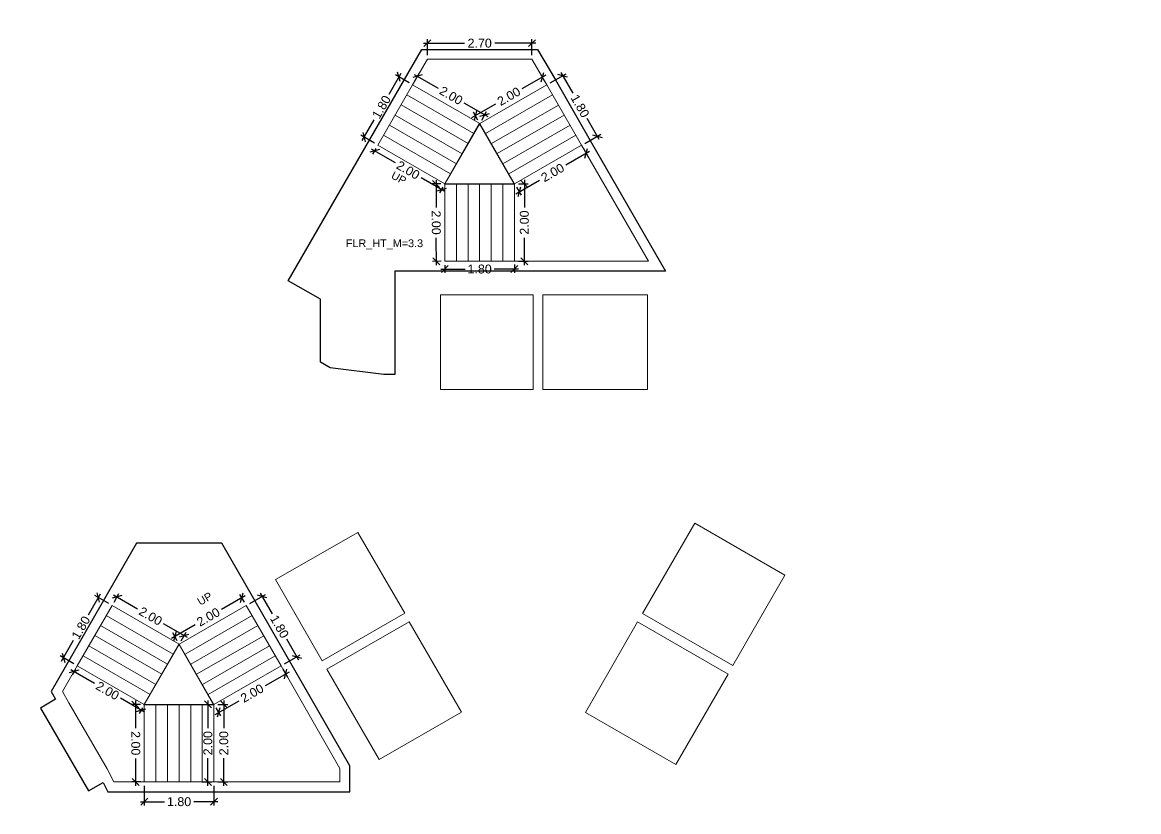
# Model space of a CAD drawing. Header units: metres. Extents: x 256329 to 886268, y -249371 to 355.
# Drawn here: x 284067.31 to 284096.16, y -643.98 to -623.59 of the extents above; entities that cross this region are included whole.
import ezdxf

# ---------------------------------------------------------------- set-up
doc = ezdxf.new("R2010")
doc.units = ezdxf.units.M
doc.header["$MEASUREMENT"] = 0
doc.header["$PDMODE"] = 35
doc.linetypes.add('CONTINOUS', pattern=[0])
doc.layers.get('0').update_dxf_attribs({"lineweight": 18})
doc.layers.get('Defpoints').update_dxf_attribs({"lineweight": 20})
doc.layers.add('A_TEXT', color=4, linetype='Continuous', lineweight=0, transparency=0.3)
doc.layers.add('BLK_1_FLR_-1_STAIR_1', color=7, linetype='Continuous', plot=False)
doc.layers.add('BLK_1_FLR_-1_STAIR_2', color=7, linetype='Continuous', plot=False)
for name, color, linetype, lineweight in [('BLK_1_FLR_-1_STAIR_1_FLIGHT_1', 7, 'Continuous', 0), ('BLK_1_FLR_-1_STAIR_1_FLIGHT_2', 7, 'Continuous', 0), ('BLK_1_FLR_-1_STAIR_1_FLIGHT_3', 7, 'Continuous', 0), ('BLK_1_FLR_-1_STAIR_1_LANDING_1', 7, 'Continuous', 0), ('BLK_1_FLR_-1_STAIR_1_LANDING_2', 7, 'Continuous', 0), ('BLK_1_FLR_-1_STAIR_2_FLIGHT_1', 7, 'Continuous', 0), ('BLK_1_FLR_-1_STAIR_2_FLIGHT_2', 7, 'Continuous', 0), ('BLK_1_FLR_-1_STAIR_2_FLIGHT_3', 7, 'Continuous', 0), ('BLK_1_FLR_-1_STAIR_2_LANDING_1', 7, 'Continuous', 0), ('BLK_1_FLR_-1_STAIR_2_LANDING_2', 7, 'Continuous', 0), ('BLK_1_FLR_-2_LIFT_1', 1, 'Continuous', 0), ('BLK_1_FLR_-2_LIFT_2', 1, 'Continuous', 0), ('BLK_1_FLR_-2_LIFT_3', 1, 'Continuous', 0), ('BLK_1_FLR_-2_LIFT_4', 1, 'Continuous', 0), ('BLK_1_FLR_-2_LIFT_5', 1, 'Continuous', 0), ('BLK_1_FLR_-2_LIFT_6', 1, 'Continuous', 0)]:
    doc.layers.add(name, color=color, linetype=linetype, lineweight=lineweight)
doc.styles.add('Arial', font='arial.ttf')
doc.styles.get("Standard").update_dxf_attribs({"font": 'arial.ttf'})
doc.dimstyles.new('METRIC DIM', dxfattribs={"dimtxt": 0.23, "dimasz": 0.18, "dimexe": 0.1, "dimexo": 0.1, "dimgap": 0.09, "dimtad": 0, "dimzin": 0, "dimdsep": 46, "dimtxsty": 'Standard', "dimblk": 'OBLIQUE', "dimcen": 0, "dimdle": 0.1, "dimclrd": 147, "dimclre": 147, "dimclrt": 7, "dimadec": 0, "dimazin": 0, "dimtfac": 1, "dimtofl": 0, "dimtmove": 0, "dimatfit": 2, "dimfxl": 0.125, "dimtolj": 1, "dimtzin": 0, "dimarcsym": 0})

# ---------------------------------------------------------------- blocks, each defined once
blk = doc.blocks.new('_Oblique')
at = {"color": 0, "linetype": 'ByBlock', "lineweight": -2}
blk.add_line((-0.5, -0.5), (0.5, 0.5), dxfattribs=at)
blk = doc.blocks.new('*D816')
at = {"layer": 'BLK_1_FLR_-1_STAIR_1_FLIGHT_1', "color": 147, "lineweight": -2, "transparency": 16777216}
for p, q in [((284073.185845, -638.608035), (284073.594968, -638.372942)), ((284073.458441, -638.33606), (284073.768588, -638.875796)), ((284074.454896, -640.070152), (284074.144749, -639.530416)), ((284074.082655, -640.168718), (284074.491778, -639.933625))]:
    blk.add_line(p, q, dxfattribs=at)
at = {"layer": 'Defpoints', "color": 0, "linetype": 'CONTINOUS', "transparency": 16777216}
for p in [(284073.09914, -638.657858, 0.042641), (284074.405073, -639.983448), (284073.99595, -640.218541, 0.042641)]:
    blk.add_point(p, dxfattribs=at)
at = {"layer": 'BLK_1_FLR_-1_STAIR_1_FLIGHT_1', "color": 147, "linetype": 'CONTINOUS', "lineweight": -2, "transparency": 16777216, "xscale": 0.18, "yscale": 0.18, "zscale": 0.18}
for p, rotation in [((284073.508264, -638.422765), 119.882813), ((284074.405073, -639.983448), 299.882813)]:
    blk.add_blockref('_Oblique', p, dxfattribs=dict(at, rotation=rotation))
at = {"layer": 'BLK_1_FLR_-1_STAIR_1_FLIGHT_1', "color": 7, "linetype": 'CONTINOUS', "transparency": 16777216, "insert": (284073.956669, -639.203106), "char_height": 0.23, "attachment_point": 5, "rotation": 299.8828126}
blk.add_mtext('\\A1;1.80', dxfattribs=at)
blk = doc.blocks.new('*D817')
at = {"layer": 'BLK_1_FLR_-1_STAIR_1_FLIGHT_2', "color": 147, "lineweight": -2, "transparency": 16777216}
for p, q in [((284070.461822, -643.314996), (284070.461638, -643.826968)), ((284072.261822, -643.315643), (284072.261638, -643.827615)), ((284070.361673, -643.726932), (284070.984174, -643.727156)), ((284072.361673, -643.727651), (284071.739173, -643.727427))]:
    blk.add_line(p, q, dxfattribs=at)
at = {"layer": 'Defpoints', "color": 0, "linetype": 'CONTINOUS', "transparency": 16777216}
for p in [(284070.461858, -643.214996, 0.042641), (284072.261858, -643.215643, 0.042641), (284072.261673, -643.727615)]:
    blk.add_point(p, dxfattribs=at)
at = {"layer": 'BLK_1_FLR_-1_STAIR_1_FLIGHT_2', "color": 147, "linetype": 'CONTINOUS', "lineweight": -2, "transparency": 16777216, "xscale": 0.18, "yscale": 0.18, "zscale": 0.18}
for p, rotation in [((284070.461673, -643.726968), 179.979403), ((284072.261673, -643.727615), 359.979403)]:
    blk.add_blockref('_Oblique', p, dxfattribs=dict(at, rotation=rotation))
at = {"layer": 'BLK_1_FLR_-1_STAIR_1_FLIGHT_2', "color": 7, "linetype": 'CONTINOUS', "transparency": 16777216, "insert": (284071.361673, -643.727291), "char_height": 0.23, "attachment_point": 5, "rotation": 359.9794033}
blk.add_mtext('\\A1;1.80', dxfattribs=at)
blk = doc.blocks.new('*D818')
at = {"layer": 'BLK_1_FLR_-1_STAIR_1_FLIGHT_3', "color": 147, "lineweight": -2, "transparency": 16777216}
for p, q in [((284069.670335, -638.385671), (284070.286261, -638.739815)), ((284069.679735, -638.569943), (284069.806872, -638.348826)), ((284071.578877, -639.483041), (284070.962951, -639.128897)), ((284071.414893, -639.567622), (284071.542031, -639.346504))]:
    blk.add_line(p, q, dxfattribs=at)
at = {"layer": 'Defpoints', "color": 0, "linetype": 'CONTINOUS', "transparency": 16777216}
for p in [(284069.629889, -638.656635, 0.042641), (284071.492186, -639.433195), (284071.365048, -639.654313, 0.042641)]:
    blk.add_point(p, dxfattribs=at)
at = {"layer": 'BLK_1_FLR_-1_STAIR_1_FLIGHT_3', "color": 147, "linetype": 'CONTINOUS', "lineweight": -2, "transparency": 16777216, "xscale": 0.18, "yscale": 0.18, "zscale": 0.18}
for p, rotation in [((284069.757027, -638.435517), 150.102044), ((284071.492186, -639.433195), 330.102044)]:
    blk.add_blockref('_Oblique', p, dxfattribs=dict(at, rotation=rotation))
at = {"layer": 'BLK_1_FLR_-1_STAIR_1_FLIGHT_3', "color": 7, "linetype": 'CONTINOUS', "transparency": 16777216, "insert": (284070.624606, -638.934356), "char_height": 0.23, "attachment_point": 5, "rotation": 330.1020442}
blk.add_mtext('\\A1;2.00', dxfattribs=at)
blk = doc.blocks.new('*D819')
at = {"layer": 'BLK_1_FLR_-1_STAIR_1_FLIGHT_1', "color": 147, "lineweight": -2, "transparency": 16777216}
for p, q in [((284073.070506, -638.407316), (284072.455152, -638.760915)), ((284073.049317, -638.571153), (284072.933979, -638.370434)), ((284071.163005, -639.503417), (284071.778359, -639.149818)), ((284071.315225, -639.567608), (284071.199887, -639.36689))]:
    blk.add_line(p, q, dxfattribs=at)
at = {"layer": 'Defpoints', "color": 0, "linetype": 'CONTINOUS', "transparency": 16777216}
for p in [(284072.983802, -638.457139), (284073.09914, -638.657858, 0.042641), (284071.365048, -639.654313, 0.042641)]:
    blk.add_point(p, dxfattribs=at)
at = {"layer": 'BLK_1_FLR_-1_STAIR_1_FLIGHT_1', "color": 147, "linetype": 'CONTINOUS', "lineweight": -2, "transparency": 16777216, "xscale": 0.18, "yscale": 0.18, "zscale": 0.18}
for p, rotation in [((284072.983802, -638.457139), 29.88281300000001), ((284071.249709, -639.453594), 209.882813)]:
    blk.add_blockref('_Oblique', p, dxfattribs=dict(at, rotation=rotation))
at = {"layer": 'BLK_1_FLR_-1_STAIR_1_FLIGHT_1', "color": 7, "linetype": 'CONTINOUS', "transparency": 16777216, "insert": (284072.116756, -638.955366), "char_height": 0.23, "attachment_point": 5, "rotation": 29.8828126}
blk.add_mtext('\\A1;2.00', dxfattribs=at)
blk = doc.blocks.new('*D820')
at = {"layer": 'BLK_1_FLR_-1_STAIR_1_LANDING_2', "color": 147, "lineweight": -2, "transparency": 16777216}
for p, q in [((284070.361859, -641.215444), (284070.134579, -641.216461)), ((284070.234131, -641.116015), (284070.237308, -641.825831)), ((284070.243979, -643.316212), (284070.240802, -642.606396)), ((284070.370812, -643.215643), (284070.143533, -643.21666))]:
    blk.add_line(p, q, dxfattribs=at)
at = {"layer": 'Defpoints', "color": 0, "linetype": 'CONTINOUS', "transparency": 16777216}
for p in [(284070.461858, -641.214996, 0.042641), (284070.243532, -643.216213), (284070.470811, -643.215195, 0.042641)]:
    blk.add_point(p, dxfattribs=at)
at = {"layer": 'BLK_1_FLR_-1_STAIR_1_LANDING_2', "color": 147, "linetype": 'CONTINOUS', "lineweight": -2, "transparency": 16777216, "xscale": 0.18, "yscale": 0.18, "zscale": 0.18}
for p, rotation in [((284070.234578, -641.216014), 90.256477), ((284070.243532, -643.216213), 270.256477)]:
    blk.add_blockref('_Oblique', p, dxfattribs=dict(at, rotation=rotation))
at = {"layer": 'BLK_1_FLR_-1_STAIR_1_LANDING_2', "color": 7, "linetype": 'CONTINOUS', "transparency": 16777216, "insert": (284070.239055, -642.216113), "char_height": 0.23, "attachment_point": 5, "rotation": 270.2564771}
blk.add_mtext('\\A1;2.00', dxfattribs=at)
blk = doc.blocks.new('*D821')
at = {"layer": 'BLK_1_FLR_-1_STAIR_1_LANDING_2', "color": 147, "lineweight": -2, "transparency": 16777216}
for p, q in [((284068.559926, -640.310609), (284069.17434, -640.665186)), ((284068.6802, -640.302263), (284068.596555, -640.447204)), ((284070.464824, -641.409922), (284069.85041, -641.055345)), ((284070.411874, -641.301608), (284070.328228, -641.44655))]:
    blk.add_line(p, q, dxfattribs=at)
at = {"layer": 'Defpoints', "color": 0, "linetype": 'CONTINOUS', "transparency": 16777216}
for p in [(284068.646538, -640.360592), (284068.730184, -640.215651, 0.042641), (284070.461858, -641.214996, 0.042641)]:
    blk.add_point(p, dxfattribs=at)
at = {"layer": 'BLK_1_FLR_-1_STAIR_1_LANDING_2', "color": 147, "linetype": 'CONTINOUS', "lineweight": -2, "transparency": 16777216, "xscale": 0.18, "yscale": 0.18, "zscale": 0.18}
for p, rotation in [((284068.646538, -640.360592), 150.01084), ((284070.378212, -641.359938), 330.01084)]:
    blk.add_blockref('_Oblique', p, dxfattribs=dict(at, rotation=rotation))
at = {"layer": 'BLK_1_FLR_-1_STAIR_1_LANDING_2', "color": 7, "linetype": 'CONTINOUS', "transparency": 16777216, "insert": (284069.512375, -640.860265), "char_height": 0.23, "attachment_point": 5, "rotation": 330.0108404}
blk.add_mtext('\\A1;2.00', dxfattribs=at)
blk = doc.blocks.new('*D822')
at = {"layer": 'BLK_1_FLR_-1_STAIR_1_LANDING_1', "color": 147, "lineweight": -2, "transparency": 16777216}
for p, q in [((284074.202249, -640.376844), (284073.586895, -640.730443)), ((284074.045773, -640.305246), (284074.165367, -640.513371)), ((284072.294747, -641.472945), (284072.910102, -641.119346)), ((284072.31168, -641.301701), (284072.431275, -641.509827))]:
    blk.add_line(p, q, dxfattribs=at)
at = {"layer": 'Defpoints', "color": 0, "linetype": 'CONTINOUS', "transparency": 16777216}
for p in [(284073.99595, -640.218541, 0.042641), (284074.115545, -640.426667), (284072.261858, -641.214996, 0.042641)]:
    blk.add_point(p, dxfattribs=at)
at = {"layer": 'BLK_1_FLR_-1_STAIR_1_LANDING_1', "color": 147, "linetype": 'CONTINOUS', "lineweight": -2, "transparency": 16777216, "xscale": 0.18, "yscale": 0.18, "zscale": 0.18}
for p, rotation in [((284074.115545, -640.426667), 29.88281300000001), ((284072.381452, -641.423122), 209.882813)]:
    blk.add_blockref('_Oblique', p, dxfattribs=dict(at, rotation=rotation))
at = {"layer": 'BLK_1_FLR_-1_STAIR_1_LANDING_1', "color": 7, "linetype": 'CONTINOUS', "transparency": 16777216, "insert": (284073.248498, -640.924894), "char_height": 0.23, "attachment_point": 5, "rotation": 29.8828126}
blk.add_mtext('\\A1;2.00', dxfattribs=at)
blk = doc.blocks.new('*D823')
at = {"layer": 'BLK_1_FLR_-1_STAIR_1_LANDING_1', "color": 147, "lineweight": -2, "transparency": 16777216}
for p, q in [((284072.361858, -641.214996), (284072.617508, -641.214996)), ((284072.517508, -641.114996), (284072.517508, -641.82471)), ((284072.517508, -643.314996), (284072.517508, -642.605283)), ((284072.361858, -643.214996), (284072.617508, -643.214996))]:
    blk.add_line(p, q, dxfattribs=at)
at = {"layer": 'Defpoints', "color": 0, "linetype": 'CONTINOUS', "transparency": 16777216}
for p in [(284072.261858, -641.214996, 0.042641), (284072.261858, -643.214996, 0.042641), (284072.517508, -643.214996)]:
    blk.add_point(p, dxfattribs=at)
at = {"layer": 'BLK_1_FLR_-1_STAIR_1_LANDING_1', "color": 147, "linetype": 'CONTINOUS', "lineweight": -2, "transparency": 16777216, "xscale": 0.18, "yscale": 0.18, "zscale": 0.18}
for p, rotation in [((284072.517508, -641.214996), 90), ((284072.517508, -643.214996), 270)]:
    blk.add_blockref('_Oblique', p, dxfattribs=dict(at, rotation=rotation))
at = {"layer": 'BLK_1_FLR_-1_STAIR_1_LANDING_1', "color": 7, "linetype": 'CONTINOUS', "transparency": 16777216, "insert": (284072.517508, -642.214996), "char_height": 0.23, "attachment_point": 5, "rotation": 90}
blk.add_mtext('\\A1;2.00', dxfattribs=at)
blk = doc.blocks.new('*D824')
at = {"layer": 'BLK_1_FLR_-1_STAIR_1_FLIGHT_3', "color": 147, "lineweight": -2, "transparency": 16777216}
for p, q in [((284069.323943, -638.364617), (284069.012795, -638.903776)), ((284069.543277, -638.606651), (284069.187348, -638.401245)), ((284068.324271, -640.096857), (284068.635419, -639.557697)), ((284068.643572, -640.165667), (284068.287643, -639.960261))]:
    blk.add_line(p, q, dxfattribs=at)
at = {"layer": 'Defpoints', "color": 0, "linetype": 'CONTINOUS', "transparency": 16777216}
for p in [(284069.629889, -638.656635, 0.042641), (284068.374255, -640.010245), (284068.730184, -640.215651, 0.042641)]:
    blk.add_point(p, dxfattribs=at)
at = {"layer": 'BLK_1_FLR_-1_STAIR_1_FLIGHT_3', "color": 147, "linetype": 'CONTINOUS', "lineweight": -2, "transparency": 16777216, "xscale": 0.18, "yscale": 0.18, "zscale": 0.18}
for p, rotation in [((284069.27396, -638.451229), 60.01084000000001), ((284068.374255, -640.010245), 240.01084)]:
    blk.add_blockref('_Oblique', p, dxfattribs=dict(at, rotation=rotation))
at = {"layer": 'BLK_1_FLR_-1_STAIR_1_FLIGHT_3', "color": 7, "linetype": 'CONTINOUS', "transparency": 16777216, "insert": (284068.824107, -639.230737), "char_height": 0.23, "attachment_point": 5, "rotation": 60.0108404}
blk.add_mtext('\\A1;1.80', dxfattribs=at)
blk = doc.blocks.new('*D695')
at = {"layer": 'BLK_1_FLR_-1_STAIR_2_FLIGHT_2', "color": 147, "lineweight": -2, "transparency": 16777216}
for p, q in [((284081.225829, -624.886524), (284081.535976, -625.42626)), ((284080.953233, -625.158499), (284081.362356, -624.923406)), ((284082.222284, -626.620616), (284081.912138, -626.08088)), ((284081.850043, -626.719182), (284082.259166, -626.484089))]:
    blk.add_line(p, q, dxfattribs=at)
at = {"layer": 'Defpoints', "color": 0, "linetype": 'CONTINOUS', "transparency": 16777216}
for p in [(284080.866528, -625.208322, 0.042641), (284082.172462, -626.533912), (284081.763338, -626.769005, 0.042641)]:
    blk.add_point(p, dxfattribs=at)
at = {"layer": 'BLK_1_FLR_-1_STAIR_2_FLIGHT_2', "color": 147, "linetype": 'CONTINOUS', "lineweight": -2, "transparency": 16777216, "xscale": 0.18, "yscale": 0.18, "zscale": 0.18}
for p, rotation in [((284081.275652, -624.973228), 119.882813), ((284082.172462, -626.533912), 299.882813)]:
    blk.add_blockref('_Oblique', p, dxfattribs=dict(at, rotation=rotation))
at = {"layer": 'BLK_1_FLR_-1_STAIR_2_FLIGHT_2', "color": 7, "linetype": 'CONTINOUS', "transparency": 16777216, "insert": (284081.724057, -625.75357), "char_height": 0.23, "attachment_point": 5, "rotation": 299.8828126}
blk.add_mtext('\\A1;1.80', dxfattribs=at)
blk = doc.blocks.new('*D696')
at = {"layer": 'BLK_1_FLR_-1_STAIR_2_LANDING_1', "color": 147, "lineweight": -2, "transparency": 16777216}
for p, q in [((284077.447123, -625.120407), (284077.574261, -624.899289)), ((284077.437723, -624.936135), (284078.053649, -625.290279)), ((284079.346265, -626.033505), (284078.730339, -625.679361)), ((284079.182282, -626.118085), (284079.309419, -625.896968))]:
    blk.add_line(p, q, dxfattribs=at)
at = {"layer": 'Defpoints', "color": 0, "linetype": 'CONTINOUS', "transparency": 16777216}
for p in [(284077.397277, -625.207099, 0.042641), (284079.259574, -625.983659), (284079.132436, -626.204777, 0.042641)]:
    blk.add_point(p, dxfattribs=at)
at = {"layer": 'BLK_1_FLR_-1_STAIR_2_LANDING_1', "color": 147, "linetype": 'CONTINOUS', "lineweight": -2, "transparency": 16777216, "xscale": 0.18, "yscale": 0.18, "zscale": 0.18}
for p, rotation in [((284077.524415, -624.985981), 150.102044), ((284079.259574, -625.983659), 330.102044)]:
    blk.add_blockref('_Oblique', p, dxfattribs=dict(at, rotation=rotation))
at = {"layer": 'BLK_1_FLR_-1_STAIR_2_LANDING_1', "color": 7, "linetype": 'CONTINOUS', "transparency": 16777216, "insert": (284078.391994, -625.48482), "char_height": 0.23, "attachment_point": 5, "rotation": 330.1020442}
blk.add_mtext('\\A1;2.00', dxfattribs=at)
blk = doc.blocks.new('*D697')
at = {"layer": 'BLK_1_FLR_-1_STAIR_2_FLIGHT_2', "color": 147, "lineweight": -2, "transparency": 16777216}
for p, q in [((284080.837895, -624.95778), (284080.22254, -625.311379)), ((284080.816706, -625.121617), (284080.701367, -624.920898)), ((284078.930393, -626.053881), (284079.545747, -625.700282)), ((284079.082613, -626.118072), (284078.967275, -625.917353))]:
    blk.add_line(p, q, dxfattribs=at)
at = {"layer": 'Defpoints', "color": 0, "linetype": 'CONTINOUS', "transparency": 16777216}
for p in [(284080.75119, -625.007603), (284080.866528, -625.208322, 0.042641), (284079.132436, -626.204777, 0.042641)]:
    blk.add_point(p, dxfattribs=at)
at = {"layer": 'BLK_1_FLR_-1_STAIR_2_FLIGHT_2', "color": 147, "linetype": 'CONTINOUS', "lineweight": -2, "transparency": 16777216, "xscale": 0.18, "yscale": 0.18, "zscale": 0.18}
for p, rotation in [((284080.75119, -625.007603), 29.88281300000001), ((284079.017098, -626.004058), 209.882813)]:
    blk.add_blockref('_Oblique', p, dxfattribs=dict(at, rotation=rotation))
at = {"layer": 'BLK_1_FLR_-1_STAIR_2_FLIGHT_2', "color": 7, "linetype": 'CONTINOUS', "transparency": 16777216, "insert": (284079.884144, -625.50583), "char_height": 0.23, "attachment_point": 5, "rotation": 29.8828126}
blk.add_mtext('\\A1;2.00', dxfattribs=at)
blk = doc.blocks.new('*D698')
at = {"layer": 'BLK_1_FLR_-1_STAIR_2_FLIGHT_3', "color": 147, "lineweight": -2, "transparency": 16777216}
for p, q in [((284078.129247, -627.765908), (284077.901967, -627.766925)), ((284078.001519, -627.666479), (284078.004696, -628.376294)), ((284078.011368, -629.866676), (284078.00819, -629.15686)), ((284078.1382, -629.766107), (284077.910921, -629.767124))]:
    blk.add_line(p, q, dxfattribs=at)
at = {"layer": 'Defpoints', "color": 0, "linetype": 'CONTINOUS', "transparency": 16777216}
for p in [(284078.229246, -627.76546, 0.042641), (284078.01092, -629.766677), (284078.238199, -629.765659, 0.042641)]:
    blk.add_point(p, dxfattribs=at)
at = {"layer": 'BLK_1_FLR_-1_STAIR_2_FLIGHT_3', "color": 147, "linetype": 'CONTINOUS', "lineweight": -2, "transparency": 16777216, "xscale": 0.18, "yscale": 0.18, "zscale": 0.18}
for p, rotation in [((284078.001966, -627.766478), 90.256477), ((284078.01092, -629.766677), 270.256477)]:
    blk.add_blockref('_Oblique', p, dxfattribs=dict(at, rotation=rotation))
at = {"layer": 'BLK_1_FLR_-1_STAIR_2_FLIGHT_3', "color": 7, "linetype": 'CONTINOUS', "transparency": 16777216, "insert": (284078.006443, -628.766577), "char_height": 0.23, "attachment_point": 5, "rotation": 270.2564771}
blk.add_mtext('\\A1;2.00', dxfattribs=at)
blk = doc.blocks.new('*D699')
at = {"layer": 'BLK_1_FLR_-1_STAIR_2_FLIGHT_1', "color": 147, "lineweight": -2, "transparency": 16777216}
for p, q in [((284076.327314, -626.861073), (284076.941728, -627.21565)), ((284076.447588, -626.852727), (284076.363943, -626.997668)), ((284078.232212, -627.960385), (284077.617798, -627.605808)), ((284078.179262, -627.852072), (284078.095617, -627.997014))]:
    blk.add_line(p, q, dxfattribs=at)
at = {"layer": 'Defpoints', "color": 0, "linetype": 'CONTINOUS', "transparency": 16777216}
for p in [(284076.413926, -626.911056), (284076.497572, -626.766115, 0.042641), (284078.229246, -627.76546, 0.042641)]:
    blk.add_point(p, dxfattribs=at)
at = {"layer": 'BLK_1_FLR_-1_STAIR_2_FLIGHT_1', "color": 147, "linetype": 'CONTINOUS', "lineweight": -2, "transparency": 16777216, "xscale": 0.18, "yscale": 0.18, "zscale": 0.18}
for p, rotation in [((284076.413926, -626.911056), 150.01084), ((284078.1456, -627.910402), 330.01084)]:
    blk.add_blockref('_Oblique', p, dxfattribs=dict(at, rotation=rotation))
at = {"layer": 'BLK_1_FLR_-1_STAIR_2_FLIGHT_1', "color": 7, "linetype": 'CONTINOUS', "transparency": 16777216, "insert": (284077.279763, -627.410729), "char_height": 0.23, "attachment_point": 5, "rotation": 330.0108404}
blk.add_mtext('\\A1;2.00', dxfattribs=at)
blk = doc.blocks.new('*D700')
at = {"layer": 'BLK_1_FLR_-1_STAIR_2_LANDING_2', "color": 147, "lineweight": -2, "transparency": 16777216}
for p, q in [((284081.813161, -626.855709), (284081.932756, -627.063835)), ((284081.969637, -626.927308), (284081.354283, -627.280907)), ((284080.062136, -628.023409), (284080.67749, -627.66981)), ((284080.079068, -627.852165), (284080.198663, -628.060291))]:
    blk.add_line(p, q, dxfattribs=at)
at = {"layer": 'Defpoints', "color": 0, "linetype": 'CONTINOUS', "transparency": 16777216}
for p in [(284081.763338, -626.769005, 0.042641), (284081.882933, -626.977131), (284080.029246, -627.76546, 0.042641)]:
    blk.add_point(p, dxfattribs=at)
at = {"layer": 'BLK_1_FLR_-1_STAIR_2_LANDING_2', "color": 147, "linetype": 'CONTINOUS', "lineweight": -2, "transparency": 16777216, "xscale": 0.18, "yscale": 0.18, "zscale": 0.18}
for p, rotation in [((284081.882933, -626.977131), 29.88281300000001), ((284080.14884, -627.973586), 209.882813)]:
    blk.add_blockref('_Oblique', p, dxfattribs=dict(at, rotation=rotation))
at = {"layer": 'BLK_1_FLR_-1_STAIR_2_LANDING_2', "color": 7, "linetype": 'CONTINOUS', "transparency": 16777216, "insert": (284081.015887, -627.475358), "char_height": 0.23, "attachment_point": 5, "rotation": 29.8828126}
blk.add_mtext('\\A1;2.00', dxfattribs=at)
blk = doc.blocks.new('*D701')
at = {"layer": 'BLK_1_FLR_-1_STAIR_2_LANDING_2', "color": 147, "lineweight": -2, "transparency": 16777216}
for p, q in [((284080.129246, -627.76546), (284080.384896, -627.76546)), ((284080.284896, -627.66546), (284080.284896, -628.375174)), ((284080.284896, -629.86546), (284080.284896, -629.155747)), ((284080.129246, -629.76546), (284080.384896, -629.76546))]:
    blk.add_line(p, q, dxfattribs=at)
at = {"layer": 'Defpoints', "color": 0, "linetype": 'CONTINOUS', "transparency": 16777216}
for p in [(284080.029246, -627.76546, 0.042641), (284080.029246, -629.76546, 0.042641), (284080.284896, -629.76546)]:
    blk.add_point(p, dxfattribs=at)
at = {"layer": 'BLK_1_FLR_-1_STAIR_2_LANDING_2', "color": 147, "linetype": 'CONTINOUS', "lineweight": -2, "transparency": 16777216, "xscale": 0.18, "yscale": 0.18, "zscale": 0.18}
for p, rotation in [((284080.284896, -627.76546), 90), ((284080.284896, -629.76546), 270)]:
    blk.add_blockref('_Oblique', p, dxfattribs=dict(at, rotation=rotation))
at = {"layer": 'BLK_1_FLR_-1_STAIR_2_LANDING_2', "color": 7, "linetype": 'CONTINOUS', "transparency": 16777216, "insert": (284080.284896, -628.76546), "char_height": 0.23, "attachment_point": 5, "rotation": 90}
blk.add_mtext('\\A1;2.00', dxfattribs=at)
blk = doc.blocks.new('*D702')
at = {"layer": 'BLK_1_FLR_-1_STAIR_2_FLIGHT_1', "color": 147, "lineweight": -2, "transparency": 16777216}
for p, q in [((284077.091331, -624.915081), (284076.780183, -625.45424)), ((284077.310665, -625.157115), (284076.954736, -624.951709)), ((284076.091659, -626.647321), (284076.402807, -626.108161)), ((284076.41096, -626.716131), (284076.055031, -626.510725))]:
    blk.add_line(p, q, dxfattribs=at)
at = {"layer": 'Defpoints', "color": 0, "linetype": 'CONTINOUS', "transparency": 16777216}
for p in [(284077.397277, -625.207099, 0.042641), (284076.141643, -626.560709), (284076.497572, -626.766115, 0.042641)]:
    blk.add_point(p, dxfattribs=at)
at = {"layer": 'BLK_1_FLR_-1_STAIR_2_FLIGHT_1', "color": 147, "linetype": 'CONTINOUS', "lineweight": -2, "transparency": 16777216, "xscale": 0.18, "yscale": 0.18, "zscale": 0.18}
for p, rotation in [((284077.041348, -625.001693), 60.01084000000001), ((284076.141643, -626.560709), 240.01084)]:
    blk.add_blockref('_Oblique', p, dxfattribs=dict(at, rotation=rotation))
at = {"layer": 'BLK_1_FLR_-1_STAIR_2_FLIGHT_1', "color": 7, "linetype": 'CONTINOUS', "transparency": 16777216, "insert": (284076.591495, -625.781201), "char_height": 0.23, "attachment_point": 5, "rotation": 60.0108404}
blk.add_mtext('\\A1;1.80', dxfattribs=at)
blk = doc.blocks.new('*D703')
at = {"layer": 'BLK_1_FLR_-1_STAIR_2_FLIGHT_3', "color": 147, "lineweight": -2, "transparency": 16777216}
for p, q in [((284078.129246, -629.966809), (284078.751746, -629.966809)), ((284078.229246, -629.86546), (284078.229246, -630.066809)), ((284080.129246, -629.966809), (284079.506746, -629.966809)), ((284080.029246, -629.851661), (284080.029246, -630.066809))]:
    blk.add_line(p, q, dxfattribs=at)
at = {"layer": 'Defpoints', "color": 0, "linetype": 'CONTINOUS', "transparency": 16777216}
for p in [(284078.229246, -629.76546, 0.042641), (284080.029246, -629.751661, 0.042641), (284080.029246, -629.966809)]:
    blk.add_point(p, dxfattribs=at)
at = {"layer": 'BLK_1_FLR_-1_STAIR_2_FLIGHT_3', "color": 147, "linetype": 'CONTINOUS', "lineweight": -2, "transparency": 16777216, "xscale": 0.18, "yscale": 0.18, "zscale": 0.18, "rotation": 180}
blk.add_blockref('_Oblique', (284078.229246, -629.966809), dxfattribs=at)
at = {"layer": 'BLK_1_FLR_-1_STAIR_2_FLIGHT_3', "color": 147, "linetype": 'CONTINOUS', "lineweight": -2, "transparency": 16777216, "xscale": 0.18, "yscale": 0.18, "zscale": 0.18}
blk.add_blockref('_Oblique', (284080.029246, -629.966809), dxfattribs=at)
at = {"layer": 'BLK_1_FLR_-1_STAIR_2_FLIGHT_3', "color": 7, "linetype": 'CONTINOUS', "transparency": 16777216, "insert": (284079.129246, -629.966809), "char_height": 0.23, "attachment_point": 5}
blk.add_mtext('\\A1;1.80', dxfattribs=at)
blk = doc.blocks.new('*D704')
at = {"layer": 'BLK_1_FLR_-1_STAIR_2_LANDING_1', "color": 147, "lineweight": -2, "transparency": 16777216}
for p, q in [((284077.780595, -624.443884), (284077.780595, -624.030713)), ((284080.479535, -624.444547), (284080.479535, -624.030713)), ((284077.680595, -624.130713), (284078.739779, -624.130713)), ((284080.579535, -624.130713), (284079.520352, -624.130713))]:
    blk.add_line(p, q, dxfattribs=at)
at = {"layer": 'Defpoints', "color": 0, "linetype": 'CONTINOUS', "transparency": 16777216}
for p in [(284080.479535, -624.130713), (284077.780595, -624.543884, 0.042641), (284080.479535, -624.544547, 0.042641)]:
    blk.add_point(p, dxfattribs=at)
at = {"layer": 'BLK_1_FLR_-1_STAIR_2_LANDING_1', "color": 147, "linetype": 'CONTINOUS', "lineweight": -2, "transparency": 16777216, "xscale": 0.18, "yscale": 0.18, "zscale": 0.18, "rotation": 180}
blk.add_blockref('_Oblique', (284077.780595, -624.130713), dxfattribs=at)
at = {"layer": 'BLK_1_FLR_-1_STAIR_2_LANDING_1', "color": 147, "linetype": 'CONTINOUS', "lineweight": -2, "transparency": 16777216, "xscale": 0.18, "yscale": 0.18, "zscale": 0.18}
blk.add_blockref('_Oblique', (284080.479535, -624.130713), dxfattribs=at)
at = {"layer": 'BLK_1_FLR_-1_STAIR_2_LANDING_1', "color": 7, "linetype": 'CONTINOUS', "transparency": 16777216, "insert": (284079.130065, -624.130713), "char_height": 0.23, "attachment_point": 5}
blk.add_mtext('\\A1;2.70', dxfattribs=at)
blk = doc.blocks.new('*D705')
at = {"layer": 'BLK_1_FLR_-1_STAIR_1_FLIGHT_2', "color": 147, "lineweight": -2, "transparency": 16777216}
for p, q in [((284071.950254, -641.214996), (284072.205905, -641.214996)), ((284072.105905, -641.114996), (284072.105905, -641.82471)), ((284072.105905, -643.314996), (284072.105905, -642.605283)), ((284071.950254, -643.214996), (284072.205905, -643.214996))]:
    blk.add_line(p, q, dxfattribs=at)
at = {"layer": 'Defpoints', "color": 0, "linetype": 'CONTINOUS', "transparency": 16777216}
for p in [(284071.850254, -641.214996, 0.042641), (284071.850254, -643.214996, 0.042641), (284072.105905, -643.214996)]:
    blk.add_point(p, dxfattribs=at)
at = {"layer": 'BLK_1_FLR_-1_STAIR_1_FLIGHT_2', "color": 147, "linetype": 'CONTINOUS', "lineweight": -2, "transparency": 16777216, "xscale": 0.18, "yscale": 0.18, "zscale": 0.18}
for p, rotation in [((284072.105905, -641.214996), 90), ((284072.105905, -643.214996), 270)]:
    blk.add_blockref('_Oblique', p, dxfattribs=dict(at, rotation=rotation))
at = {"layer": 'BLK_1_FLR_-1_STAIR_1_FLIGHT_2', "color": 7, "linetype": 'CONTINOUS', "transparency": 16777216, "insert": (284072.105905, -642.214996), "char_height": 0.23, "attachment_point": 5, "rotation": 90}
blk.add_mtext('\\A1;2.00', dxfattribs=at)

msp = doc.modelspace()

# ---------------------------------------------------------------- linework, layer by layer
at = {"color": 5, "linetype": 'CONTINOUS'}
for points in [[(284078.217351, -627.770819), (284079.120541, -626.210136)], [(284080.017351, -627.770819), (284079.120541, -626.210136)], [(284078.217351, -627.770819), (284080.017351, -627.770819)], [(284070.449962, -641.220355), (284071.353153, -639.659672)], [(284072.249962, -641.220355), (284071.353153, -639.659672)], [(284070.449962, -641.220355), (284072.249962, -641.220355)]]:
    msp.add_lwpolyline(points, close=True, dxfattribs=at)
at = {"layer": 'BLK_1_FLR_-1_STAIR_1', "color": 7, "linetype": 'CONTINOUS'}
msp.add_lwpolyline([(284072.467389, -637.050005), (284070.264596, -637.050005), (284068.053033, -640.882218), (284068.166165, -641.078018), (284067.77764, -641.307779), (284069.023331, -643.44596), (284069.399205, -643.22957), (284069.518939, -643.468276), (284075.770681, -643.46984), (284075.770849, -642.798888)], close=True, dxfattribs=at)
at = {"layer": 'BLK_1_FLR_-1_STAIR_1_FLIGHT_1', "color": 3, "linetype": 'CONTINOUS'}
for p, q in [((284071.365048, -639.654313), (284073.09914, -638.657858)), ((284071.514516, -639.914427), (284073.248609, -638.917972)), ((284071.663984, -640.174541), (284073.398077, -639.178085)), ((284071.813453, -640.434655), (284073.547545, -639.438199)), ((284071.962921, -640.694769), (284073.697013, -639.698313)), ((284072.112389, -640.954882), (284073.846482, -639.958427)), ((284072.261858, -641.214996), (284073.99595, -640.218541))]:
    msp.add_line(p, q, dxfattribs=at)
at = {"layer": 'BLK_1_FLR_-1_STAIR_1_FLIGHT_1', "color": 7, "linetype": 'CONTINOUS'}
msp.add_lwpolyline([(284073.09914, -638.657858), (284073.99595, -640.218541), (284072.261858, -641.214996), (284071.365048, -639.654313), (284073.09914, -638.657858)], dxfattribs=at)
at = {"layer": 'BLK_1_FLR_-1_STAIR_1_FLIGHT_2', "color": 3, "linetype": 'CONTINOUS'}
for p, q in [((284070.461858, -641.214996), (284070.461858, -643.214996)), ((284070.761858, -641.214996), (284070.761858, -643.214996)), ((284071.061858, -641.214996), (284071.061858, -643.214996)), ((284071.361858, -641.214996), (284071.361858, -643.214996)), ((284071.661858, -641.214996), (284071.661858, -643.214996)), ((284071.961858, -641.214996), (284071.961858, -643.214996)), ((284072.261858, -641.214996), (284072.261858, -643.214996))]:
    msp.add_line(p, q, dxfattribs=at)
at = {"layer": 'BLK_1_FLR_-1_STAIR_1_FLIGHT_2', "color": 7, "linetype": 'CONTINOUS'}
msp.add_lwpolyline([(284070.461858, -641.214996), (284072.261858, -641.214996), (284072.261858, -643.214996), (284070.461858, -643.214996)], close=True, dxfattribs=at)
at = {"layer": 'BLK_1_FLR_-1_STAIR_1_FLIGHT_3', "color": 3, "linetype": 'CONTINOUS'}
for p, q in [((284071.365048, -639.654313), (284069.629889, -638.656635)), ((284071.211612, -639.915816), (284069.479938, -638.916471)), ((284071.061661, -640.175652), (284069.329987, -639.176307)), ((284070.91171, -640.435488), (284069.180036, -639.436143)), ((284070.761759, -640.695324), (284069.030086, -639.695979)), ((284070.611808, -640.95516), (284068.880135, -639.955815)), ((284070.461858, -641.214996), (284068.730184, -640.215651))]:
    msp.add_line(p, q, dxfattribs=at)
at = {"layer": 'BLK_1_FLR_-1_STAIR_1_FLIGHT_3', "ltscale": 0.05}
msp.add_lwpolyline([(284071.365048, -639.654313), (284070.461858, -641.214996), (284068.730184, -640.215651), (284069.629889, -638.656635), (284071.365048, -639.654313)], dxfattribs=at)
at = {"layer": 'BLK_1_FLR_-1_STAIR_1_LANDING_1', "color": 7, "linetype": 'CONTINOUS'}
msp.add_lwpolyline([(284072.261858, -641.214996), (284073.99595, -640.218541), (284075.517513, -642.866458), (284075.517425, -643.216458), (284072.261858, -643.214996), (284072.261858, -641.214996)], dxfattribs=at)
at = {"layer": 'BLK_1_FLR_-1_STAIR_1_LANDING_2', "color": 7, "linetype": 'CONTINOUS'}
msp.add_lwpolyline([(284070.461858, -641.214996), (284070.461858, -643.214996), (284069.675295, -643.214996), (284069.505341, -642.876169), (284069.505341, -642.876169), (284068.510959, -641.168417), (284068.510959, -641.168417), (284068.345553, -640.882142), (284068.730184, -640.215651), (284070.460644, -641.217093)], dxfattribs=at)
at = {"layer": 'BLK_1_FLR_-1_STAIR_2', "color": 7, "linetype": 'CONTINOUS'}
msp.add_lwpolyline([(284077.6344, -624.290529), (284080.625094, -624.291264), (284081.085771, -625.081421), (284081.98284, -626.642555), (284083.93365, -630.020442), (284076.941248, -630.017416), (284076.940578, -632.694007), (284076.651286, -632.693935), (284075.266104, -632.51637), (284075.012771, -632.370159), (284075.013083, -630.747218), (284074.182118, -630.267007)], close=True, dxfattribs=at)
at = {"layer": 'BLK_1_FLR_-1_STAIR_2_FLIGHT_1', "color": 3, "linetype": 'CONTINOUS'}
for p, q in [((284078.979, -626.46628), (284077.247326, -625.466935)), ((284079.132436, -626.204777), (284077.397277, -625.207099)), ((284078.829049, -626.726116), (284077.097375, -625.726771)), ((284078.679098, -626.985952), (284076.947425, -625.986607)), ((284078.529147, -627.245788), (284076.797474, -626.246443)), ((284078.379197, -627.505624), (284076.647523, -626.506279)), ((284078.229246, -627.76546), (284076.497572, -626.766115))]:
    msp.add_line(p, q, dxfattribs=at)
at = {"layer": 'BLK_1_FLR_-1_STAIR_2_FLIGHT_1', "ltscale": 0.05}
msp.add_lwpolyline([(284079.132436, -626.204777), (284078.229246, -627.76546), (284076.497572, -626.766115), (284077.397277, -625.207099), (284079.132436, -626.204777)], dxfattribs=at)
at = {"layer": 'BLK_1_FLR_-1_STAIR_2_FLIGHT_2', "color": 3, "linetype": 'CONTINOUS'}
for p, q in [((284079.132436, -626.204777), (284080.866528, -625.208322)), ((284079.281904, -626.464891), (284081.015997, -625.468435)), ((284079.431373, -626.725005), (284081.165465, -625.728549)), ((284079.580841, -626.985119), (284081.314933, -625.988663)), ((284079.730309, -627.245232), (284081.464402, -626.248777)), ((284079.879777, -627.505346), (284081.61387, -626.508891)), ((284080.029246, -627.76546), (284081.763338, -626.769005))]:
    msp.add_line(p, q, dxfattribs=at)
at = {"layer": 'BLK_1_FLR_-1_STAIR_2_FLIGHT_2', "color": 7, "linetype": 'CONTINOUS'}
msp.add_lwpolyline([(284080.866528, -625.208322), (284081.763338, -626.769005), (284080.029246, -627.76546), (284079.132436, -626.204777), (284080.866528, -625.208322)], dxfattribs=at)
at = {"layer": 'BLK_1_FLR_-1_STAIR_2_FLIGHT_3', "color": 3, "linetype": 'CONTINOUS'}
for p, q in [((284078.229246, -627.76546), (284078.229246, -629.76546)), ((284078.529246, -627.76546), (284078.529246, -629.76546)), ((284078.829246, -627.76546), (284078.829246, -629.76546)), ((284079.129246, -627.76546), (284079.129246, -629.76546)), ((284079.429246, -627.76546), (284079.429246, -629.76546)), ((284079.729246, -627.76546), (284079.729246, -629.76546)), ((284080.029246, -627.76546), (284080.029246, -629.76546))]:
    msp.add_line(p, q, dxfattribs=at)
at = {"layer": 'BLK_1_FLR_-1_STAIR_2_FLIGHT_3', "color": 7, "linetype": 'CONTINOUS'}
msp.add_lwpolyline([(284078.229246, -627.76546), (284080.029246, -627.76546), (284080.029246, -629.76546), (284078.229246, -629.76546)], close=True, dxfattribs=at)
at = {"layer": 'BLK_1_FLR_-1_STAIR_2_LANDING_1', "color": 7, "linetype": 'CONTINOUS'}
msp.add_lwpolyline([(284077.780595, -624.543884), (284080.479535, -624.544547), (284080.866528, -625.208322), (284079.132436, -626.204777), (284077.397277, -625.207099), (284077.780595, -624.543884)], dxfattribs=at)
at = {"layer": 'BLK_1_FLR_-1_STAIR_2_LANDING_2', "color": 7, "linetype": 'CONTINOUS'}
msp.add_lwpolyline([(284080.029246, -627.76546), (284081.763338, -626.769005), (284083.49428, -629.766183), (284080.029246, -629.766183), (284080.029246, -627.76546)], dxfattribs=at)
at = {"layer": 'BLK_1_FLR_-2_LIFT_1', "color": 1, "linetype": 'ByBlock', "lineweight": 9, "elevation": 0.042641}
msp.add_lwpolyline([(284080.762957, -633.078977), (284083.46357, -633.078977), (284083.46357, -630.629653), (284080.762957, -630.629653)], close=True, dxfattribs=at)
at = {"layer": 'BLK_1_FLR_-2_LIFT_2', "color": 1, "linetype": 'ByBlock', "lineweight": 9, "elevation": 0.042641}
msp.add_lwpolyline([(284078.11357, -633.077639), (284080.514183, -633.077639), (284080.514183, -630.628239), (284078.11357, -630.628239)], close=True, dxfattribs=at)
at = {"layer": 'BLK_1_FLR_-2_LIFT_3', "color": 1, "linetype": 'ByBlock', "lineweight": 9, "elevation": 0.159638}
msp.add_lwpolyline([(284075.976785, -636.77597), (284073.849692, -637.989406), (284075.059077, -640.086223), (284077.192056, -638.854618)], close=True, dxfattribs=at)
at = {"layer": 'BLK_1_FLR_-2_LIFT_4', "color": 1, "linetype": 'ByBlock', "lineweight": 9, "elevation": 0.042641}
msp.add_lwpolyline([(284078.657045, -641.413583), (284077.305084, -639.076447), (284075.183771, -640.302225), (284076.535732, -642.639361)], close=True, dxfattribs=at)
at = {"layer": 'BLK_1_FLR_-2_LIFT_5', "color": 1, "linetype": 'ByBlock', "lineweight": 9, "elevation": 0.042641}
msp.add_lwpolyline([(284085.54913, -640.429552), (284083.210795, -639.079667), (284081.86091, -641.418002), (284084.199245, -642.767887)], close=True, dxfattribs=at)
at = {"layer": 'BLK_1_FLR_-2_LIFT_6', "color": 2, "linetype": 'ByBlock', "lineweight": 9, "elevation": 0.124096}
msp.add_lwpolyline([(284084.692688, -636.528872), (284087.018892, -637.871753), (284085.669007, -640.210088), (284083.340243, -638.865729)], close=True, dxfattribs=at)

# ---------------------------------------------------------------- texts
at = {"layer": 'A_TEXT', "lineweight": 0, "char_height": 0.2, "width": 2.485498, "attachment_point": 9, "style": 'Arial'}
for insert, rotation in [((284077.887852, -628.182521), 331.8720228), ((284072.956101, -638.063744), 30.0054902)]:
    msp.add_mtext('\\pxi2.2673,qc;UP', dxfattribs=dict(at, insert=insert, rotation=rotation))
at = {"layer": 'BLK_1_FLR_-1_STAIR_2', "color": 7, "linetype": 'CONTINOUS', "insert": (284075.672003, -629.199767, -0.042641), "char_height": 0.2, "attachment_point": 1}
msp.add_mtext_dynamic_manual_height_columns('FLR_HT_M=3.3', width=2.272281, gutter_width=0.405, heights=[0.300679], dxfattribs=at)

# ---------------------------------------------------------------- dimensions: what is measured, and where the dimension line sits
at = {"layer": 'BLK_1_FLR_-1_STAIR_1_FLIGHT_1', "color": 2, "linetype": 'CONTINOUS'}
dim = msp.add_aligned_dim(p1=(284071.365048, -639.654313), p2=(284073.09914, -638.657858), distance=0.231497, dimstyle='METRIC DIM', override={"dimfxl": 0.18}, dxfattribs=at)
dim.commit()
dim.dimension.update_dxf_attribs({"geometry": '*D819', "text_midpoint": (284072.116756, -638.955366, -0.042641)})
at = {"layer": 'BLK_1_FLR_-1_STAIR_1_FLIGHT_1', "color": 1, "linetype": 'CONTINOUS'}
dim = msp.add_aligned_dim(p1=(284073.09914, -638.657858), p2=(284073.99595, -640.218541), distance=0.471858, dimstyle='METRIC DIM', override={"dimfxl": 0.18}, dxfattribs=at)
dim.commit()
dim.dimension.update_dxf_attribs({"geometry": '*D816', "text_midpoint": (284073.956669, -639.203106, -0.042641)})
at = {"layer": 'BLK_1_FLR_-1_STAIR_1_FLIGHT_2', "color": 2, "linetype": 'CONTINOUS'}
dim = msp.add_aligned_dim(p1=(284071.850254, -641.214996), p2=(284071.850254, -643.214996), distance=0.255651, dimstyle='METRIC DIM', override={"dimfxl": 0.18}, dxfattribs=at)
dim.commit()
dim.dimension.update_dxf_attribs({"geometry": '*D705', "text_midpoint": (284072.105905, -642.214996, -0.042641)})
at = {"layer": 'BLK_1_FLR_-1_STAIR_1_FLIGHT_2', "color": 1, "linetype": 'CONTINOUS'}
dim = msp.add_aligned_dim(p1=(284070.461858, -643.214996), p2=(284072.261858, -643.215643), distance=-0.511972, dimstyle='METRIC DIM', override={"dimfxl": 0.18}, dxfattribs=at)
dim.commit()
dim.dimension.update_dxf_attribs({"geometry": '*D817', "text_midpoint": (284071.361673, -643.727291, -0.042641)})
at = {"layer": 'BLK_1_FLR_-1_STAIR_1_FLIGHT_3', "color": 1, "linetype": 'CONTINOUS'}
dim = msp.add_aligned_dim(p1=(284069.629889, -638.656635), p2=(284068.730184, -640.215651), distance=-0.410947, dimstyle='METRIC DIM', override={"dimfxl": 0.18}, dxfattribs=at)
dim.commit()
dim.dimension.update_dxf_attribs({"geometry": '*D824', "text_midpoint": (284068.824107, -639.230737, -0.042641)})
at = {"layer": 'BLK_1_FLR_-1_STAIR_1_FLIGHT_3', "color": 2, "linetype": 'CONTINOUS'}
dim = msp.add_aligned_dim(p1=(284069.629889, -638.656635), p2=(284071.365048, -639.654313), distance=0.255063, dimstyle='METRIC DIM', override={"dimfxl": 0.18}, dxfattribs=at)
dim.commit()
dim.dimension.update_dxf_attribs({"geometry": '*D818', "text_midpoint": (284070.624606, -638.934356, -0.042641)})
at = {"layer": 'BLK_1_FLR_-1_STAIR_1_LANDING_1', "color": 1, "linetype": 'CONTINOUS'}
dim = msp.add_aligned_dim(p1=(284072.261858, -641.214996), p2=(284073.99595, -640.218541), distance=-0.24004, dimstyle='METRIC DIM', override={"dimfxl": 0.18}, dxfattribs=at)
dim.commit()
dim.dimension.update_dxf_attribs({"geometry": '*D822', "text_midpoint": (284073.248498, -640.924894, -0.042641)})
at = {"layer": 'BLK_1_FLR_-1_STAIR_1_LANDING_1', "color": 2, "linetype": 'CONTINOUS'}
dim = msp.add_aligned_dim(p1=(284072.261858, -641.214996), p2=(284072.261858, -643.214996), distance=0.25565, dimstyle='METRIC DIM', override={"dimfxl": 0.18}, dxfattribs=at)
dim.commit()
dim.dimension.update_dxf_attribs({"geometry": '*D823', "text_midpoint": (284072.517508, -642.214996, -0.042641)})
at = {"layer": 'BLK_1_FLR_-1_STAIR_1_LANDING_2', "color": 1, "linetype": 'CONTINOUS'}
dim = msp.add_aligned_dim(p1=(284070.461858, -641.214996), p2=(284068.730184, -640.215651), distance=0.167346, dimstyle='METRIC DIM', override={"dimfxl": 0.18}, dxfattribs=at)
dim.commit()
dim.dimension.update_dxf_attribs({"geometry": '*D821', "text_midpoint": (284069.512375, -640.860265, -0.042641)})
at = {"layer": 'BLK_1_FLR_-1_STAIR_1_LANDING_2', "color": 2, "linetype": 'CONTINOUS'}
dim = msp.add_aligned_dim(p1=(284070.461858, -641.214996), p2=(284070.470811, -643.215195), distance=-0.227281, dimstyle='METRIC DIM', override={"dimfxl": 0.18}, dxfattribs=at)
dim.commit()
dim.dimension.update_dxf_attribs({"geometry": '*D820', "text_midpoint": (284070.239055, -642.216113, -0.042641)})
at = {"layer": 'BLK_1_FLR_-1_STAIR_2_FLIGHT_1', "color": 1, "linetype": 'CONTINOUS'}
dim = msp.add_aligned_dim(p1=(284077.397277, -625.207099), p2=(284076.497572, -626.766115), distance=-0.410947, dimstyle='METRIC DIM', override={"dimfxl": 0.18}, dxfattribs=at)
dim.commit()
dim.dimension.update_dxf_attribs({"geometry": '*D702', "text_midpoint": (284076.591495, -625.781201, -0.042641)})
at = {"layer": 'BLK_1_FLR_-1_STAIR_2_FLIGHT_1', "color": 2, "linetype": 'CONTINOUS'}
dim = msp.add_aligned_dim(p1=(284078.229246, -627.76546), p2=(284076.497572, -626.766115), distance=0.167346, dimstyle='METRIC DIM', override={"dimfxl": 0.18}, dxfattribs=at)
dim.commit()
dim.dimension.update_dxf_attribs({"geometry": '*D699', "text_midpoint": (284077.279763, -627.410729, -0.042641)})
at = {"layer": 'BLK_1_FLR_-1_STAIR_2_FLIGHT_2', "color": 2, "linetype": 'CONTINOUS'}
dim = msp.add_aligned_dim(p1=(284079.132436, -626.204777), p2=(284080.866528, -625.208322), distance=0.231497, dimstyle='METRIC DIM', override={"dimfxl": 0.18}, dxfattribs=at)
dim.commit()
dim.dimension.update_dxf_attribs({"geometry": '*D697', "text_midpoint": (284079.884144, -625.50583, -0.042641)})
at = {"layer": 'BLK_1_FLR_-1_STAIR_2_FLIGHT_2', "color": 1, "linetype": 'CONTINOUS'}
dim = msp.add_aligned_dim(p1=(284080.866528, -625.208322), p2=(284081.763338, -626.769005), distance=0.471859, dimstyle='METRIC DIM', override={"dimfxl": 0.18}, dxfattribs=at)
dim.commit()
dim.dimension.update_dxf_attribs({"geometry": '*D695', "text_midpoint": (284081.724057, -625.75357, -0.042641)})
at = {"layer": 'BLK_1_FLR_-1_STAIR_2_FLIGHT_3', "color": 2, "linetype": 'CONTINOUS'}
dim = msp.add_aligned_dim(p1=(284078.229246, -627.76546), p2=(284078.238199, -629.765659), distance=-0.227281, dimstyle='METRIC DIM', override={"dimfxl": 0.18}, dxfattribs=at)
dim.commit()
dim.dimension.update_dxf_attribs({"geometry": '*D698', "text_midpoint": (284078.006443, -628.766577, -0.042641)})
at = {"layer": 'BLK_1_FLR_-1_STAIR_2_FLIGHT_3', "color": 1, "linetype": 'CONTINOUS'}
dim = msp.add_linear_dim(base=(284080.029246, -629.966809, -0.042641), p1=(284078.229246, -629.76546), p2=(284080.029246, -629.751661), dimstyle='METRIC DIM', override={"dimfxl": 0.18}, dxfattribs=at)
dim.commit()
dim.dimension.update_dxf_attribs({"geometry": '*D703', "text_midpoint": (284079.129246, -629.966809, -0.042641)})
at = {"layer": 'BLK_1_FLR_-1_STAIR_2_LANDING_1', "color": 1, "linetype": 'CONTINOUS'}
dim = msp.add_linear_dim(base=(284080.479535, -624.130713, -0.042641), p1=(284077.780595, -624.543884), p2=(284080.479535, -624.544547), dimstyle='METRIC DIM', override={"dimfxl": 0.18}, dxfattribs=at)
dim.commit()
dim.dimension.update_dxf_attribs({"geometry": '*D704', "text_midpoint": (284079.130065, -624.130713, -0.042641)})
at = {"layer": 'BLK_1_FLR_-1_STAIR_2_LANDING_1', "color": 2, "linetype": 'CONTINOUS'}
dim = msp.add_aligned_dim(p1=(284077.397277, -625.207099), p2=(284079.132436, -626.204777), distance=0.255063, dimstyle='METRIC DIM', override={"dimfxl": 0.18}, dxfattribs=at)
dim.commit()
dim.dimension.update_dxf_attribs({"geometry": '*D696', "text_midpoint": (284078.391994, -625.48482, -0.042641)})
at = {"layer": 'BLK_1_FLR_-1_STAIR_2_LANDING_2', "color": 1, "linetype": 'CONTINOUS'}
dim = msp.add_aligned_dim(p1=(284080.029246, -627.76546), p2=(284081.763338, -626.769005), distance=-0.24004, dimstyle='METRIC DIM', override={"dimfxl": 0.18}, dxfattribs=at)
dim.commit()
dim.dimension.update_dxf_attribs({"geometry": '*D700', "text_midpoint": (284081.015887, -627.475358, -0.042641)})
at = {"layer": 'BLK_1_FLR_-1_STAIR_2_LANDING_2', "color": 2, "linetype": 'CONTINOUS'}
dim = msp.add_aligned_dim(p1=(284080.029246, -627.76546), p2=(284080.029246, -629.76546), distance=0.25565, dimstyle='METRIC DIM', override={"dimfxl": 0.18}, dxfattribs=at)
dim.commit()
dim.dimension.update_dxf_attribs({"geometry": '*D701', "text_midpoint": (284080.284896, -628.76546, -0.042641)})

doc.saveas('drawing.dxf')
